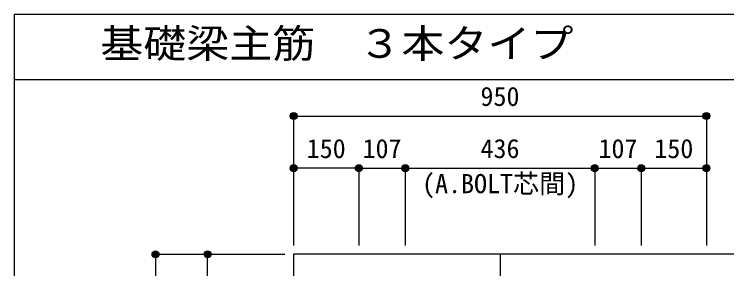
# Model space of a CAD drawing. Units: millimetres at full size, sheet at 1:20. Extents: x -3982 to 3969, y -2797 to 2801.
# Drawn here: x -3982 to -2342, y 2215 to 2801 of the extents above; entities that cross this region are included whole.
import ezdxf
from ezdxf.enums import TextEntityAlignment as Align

# ---------------------------------------------------------------- set-up
doc = ezdxf.new("R2010")
doc.units = ezdxf.units.MM
doc.header["$LTSCALE"] = 20
doc.header["$PDMODE"] = 32
doc.header["$PDSIZE"] = 10
doc.linetypes.add('CHAIN1', pattern=[8, 5, -1, 1, -1])
for name, color, linetype in [('6-1_躯体線', 2, 'Continuous'), ('6-7_文字', 7, 'Continuous'), ('6-D_寸法', 4, 'Continuous'), ('F-0_枠', 6, 'Continuous')]:
    doc.layers.add(name, color=color, linetype=linetype)
doc.styles.add('ＭＳ ゴシック', font='')
doc.styles.get('ＭＳ ゴシック').set_extended_font_data('MS Gothic')

msp = doc.modelspace()

# ---------------------------------------------------------------- linework, layer by layer
at = {"layer": '6-1_躯体線'}
for p, q in [((-3338.87, 2248.59), (-3338.87, 1298.59)), ((-1988.87, 2248.59), (-3338.87, 2248.59))]:
    msp.add_line(p, q, dxfattribs=at)
at = {"layer": '6-D_寸法'}
for p, q in [((-3338.87, 2566.62), (-3338.87, 2446.62)), ((-3338.87, 2566.62), (-3338.87, 2446.62)), ((-3338.87, 2566.62), (-2388.87, 2566.62)), ((-2388.87, 2566.62), (-2388.87, 2446.62)), ((-3338.87, 2446.62), (-3338.87, 2268.59)), ((-3188.87, 2446.62), (-3338.87, 2446.62)), ((-3338.87, 2446.62), (-3338.87, 2268.59)), ((-3188.87, 2446.62), (-3188.87, 2268.59)), ((-3188.87, 2446.62), (-3081.87, 2446.62)), ((-3081.87, 2446.62), (-3081.87, 2268.59)), ((-3081.87, 2446.62), (-2645.87, 2446.62)), ((-2645.87, 2446.62), (-2645.87, 2268.59)), ((-2645.87, 2446.62), (-2538.87, 2446.62)), ((-2538.87, 2446.62), (-2538.87, 2268.59)), ((-2388.87, 2446.62), (-2388.87, 2268.59)), ((-3656.89, 2248.59), (-3536.89, 2248.59)), ((-3656.89, 2248.59), (-3656.89, 1298.59)), ((-3536.89, 2248.59), (-3358.87, 2248.59)), ((-3536.89, 2248.59), (-3358.87, 2248.59))]:
    msp.add_line(p, q, dxfattribs=at)
at = {"layer": '6-D_寸法', "linetype": 'CHAIN1'}
msp.add_line((-2863.87, 2248.59), (-2863.87, 898.59), dxfattribs=at)
at = {"layer": '6-D_寸法'}
for points in [[(-2538.87, 2446.62), (-2388.87, 2446.62), (-2388.87, 2268.59)], [(-3656.89, 2248.59), (-3536.89, 2248.59), (-3358.87, 2248.59)], [(-3536.89, 1947.59), (-3536.89, 2248.59), (-3358.87, 2248.59)]]:
    msp.add_lwpolyline(points, dxfattribs=at)
for centre, radius in [((-3338.87, 2566.62), 8), ((-2388.87, 2566.62), 8), ((-3338.87, 2566.62), 7.2), ((-3338.87, 2566.62), 6.4), ((-3338.87, 2566.62), 5.6), ((-3338.87, 2566.62), 4.8), ((-3338.87, 2566.62), 4), ((-3338.87, 2566.62), 3.2), ((-3338.87, 2566.62), 2.4), ((-3338.87, 2566.62), 1.6), ((-3338.87, 2566.62), 0.8), ((-2388.87, 2566.62), 7.2), ((-2388.87, 2566.62), 6.4), ((-2388.87, 2566.62), 5.6), ((-2388.87, 2566.62), 4.8), ((-2388.87, 2566.62), 4), ((-2388.87, 2566.62), 3.2), ((-2388.87, 2566.62), 2.4), ((-2388.87, 2566.62), 1.6), ((-2388.87, 2566.62), 0.8), ((-3338.87, 2446.62), 8), ((-3338.87, 2446.62), 7.2), ((-3338.87, 2446.62), 6.4), ((-3338.87, 2446.62), 5.6), ((-3338.87, 2446.62), 4.8), ((-3338.87, 2446.62), 4), ((-3338.87, 2446.62), 3.2), ((-3338.87, 2446.62), 2.4), ((-3338.87, 2446.62), 1.6), ((-3338.87, 2446.62), 0.8), ((-3188.87, 2446.62), 8), ((-3188.87, 2446.62), 7.2), ((-3188.87, 2446.62), 6.4), ((-3188.87, 2446.62), 5.6), ((-3188.87, 2446.62), 4.8), ((-3188.87, 2446.62), 4), ((-3188.87, 2446.62), 3.2), ((-3188.87, 2446.62), 2.4), ((-3188.87, 2446.62), 1.6), ((-3188.87, 2446.62), 0.8), ((-3081.87, 2446.62), 8), ((-3081.87, 2446.62), 7.2), ((-3081.87, 2446.62), 6.4), ((-3081.87, 2446.62), 5.6), ((-3081.87, 2446.62), 4.8), ((-3081.87, 2446.62), 4), ((-3081.87, 2446.62), 3.2), ((-3081.87, 2446.62), 2.4), ((-3081.87, 2446.62), 1.6), ((-3081.87, 2446.62), 0.8), ((-2645.87, 2446.62), 8), ((-2645.87, 2446.62), 7.2), ((-2645.87, 2446.62), 6.4), ((-2645.87, 2446.62), 5.6), ((-2645.87, 2446.62), 4.8), ((-2645.87, 2446.62), 4), ((-2645.87, 2446.62), 3.2), ((-2645.87, 2446.62), 2.4), ((-2645.87, 2446.62), 1.6), ((-2645.87, 2446.62), 0.8), ((-2538.87, 2446.62), 8), ((-2538.87, 2446.62), 7.2), ((-2538.87, 2446.62), 6.4), ((-2538.87, 2446.62), 5.6), ((-2538.87, 2446.62), 4.8), ((-2538.87, 2446.62), 4), ((-2538.87, 2446.62), 3.2), ((-2538.87, 2446.62), 2.4), ((-2538.87, 2446.62), 1.6), ((-2538.87, 2446.62), 0.8), ((-2388.87, 2446.62), 8), ((-2388.87, 2446.62), 7.2), ((-2388.87, 2446.62), 6.4), ((-2388.87, 2446.62), 5.6), ((-2388.87, 2446.62), 4.8), ((-2388.87, 2446.62), 4), ((-2388.87, 2446.62), 3.2), ((-2388.87, 2446.62), 2.4), ((-2388.87, 2446.62), 1.6), ((-2388.87, 2446.62), 0.8), ((-3656.89, 2248.59), 8), ((-3656.89, 2248.59), 7.2), ((-3656.89, 2248.59), 6.4), ((-3656.89, 2248.59), 5.6), ((-3656.89, 2248.59), 4.8), ((-3656.89, 2248.59), 4), ((-3656.89, 2248.59), 3.2), ((-3656.89, 2248.59), 2.4), ((-3656.89, 2248.59), 1.6), ((-3656.89, 2248.59), 0.8), ((-3536.89, 2248.59), 8), ((-3536.89, 2248.59), 7.2), ((-3536.89, 2248.59), 6.4), ((-3536.89, 2248.59), 5.6), ((-3536.89, 2248.59), 4.8), ((-3536.89, 2248.59), 4), ((-3536.89, 2248.59), 3.2), ((-3536.89, 2248.59), 2.4), ((-3536.89, 2248.59), 1.6), ((-3536.89, 2248.59), 0.8)]:
    msp.add_circle(centre, radius, dxfattribs=at)
at = {"layer": '6-D_寸法', "color": 7}
for p in [(-3338.87, 2566.62), (-2388.87, 2566.62), (-3338.87, 2446.62), (-3338.87, 2446.62), (-3188.87, 2446.62), (-3188.87, 2446.62), (-3081.87, 2446.62), (-3081.87, 2446.62), (-2645.87, 2446.62), (-2645.87, 2446.62), (-2538.87, 2446.62), (-2538.87, 2446.62), (-2388.87, 2446.62), (-3656.89, 2248.59), (-3536.89, 2248.59)]:
    msp.add_point(p, dxfattribs=at)
at = {"layer": 'F-0_枠'}
for q in [(3969.4, 2800.77), (-3981.92, -2796.83)]:
    msp.add_line((-3981.92, 2800.77), q, dxfattribs=at)
at = {"layer": 'F-0_枠', "color": 2}
msp.add_line((-3981.92, 2650.77), (2482.4, 2650.77), dxfattribs=at)

# ---------------------------------------------------------------- texts
at = {"layer": '6-7_文字', "color": 2, "style": 'ＭＳ ゴシック', "width": 1.1}
msp.add_text('\u3000\u3000基礎梁主筋\u3000３本タイプ', height=65.98, dxfattribs=at).set_placement((-3981.92, 2680.77), align=Align.BOTTOM_LEFT)
at = {"layer": '6-7_文字', "color": 4, "style": 'ＭＳ ゴシック'}
msp.add_text('(A.BOLT芯間)', height=43.99, dxfattribs=at).set_placement((-3043.34, 2375.84), align=Align.BOTTOM_LEFT)
at = {"layer": '6-D_寸法', "style": 'ＭＳ ゴシック'}
for s, p in [('950', (-2908.87, 2576.62)), ('150', (-3308.87, 2456.62)), ('107', (-3180.37, 2456.62)), ('436', (-2908.87, 2456.62)), ('107', (-2637.37, 2456.62)), ('150', (-2508.87, 2456.62))]:
    msp.add_text(s, height=43.99, dxfattribs=at).set_placement(p, align=Align.BOTTOM_LEFT)

doc.saveas('drawing.dxf')
